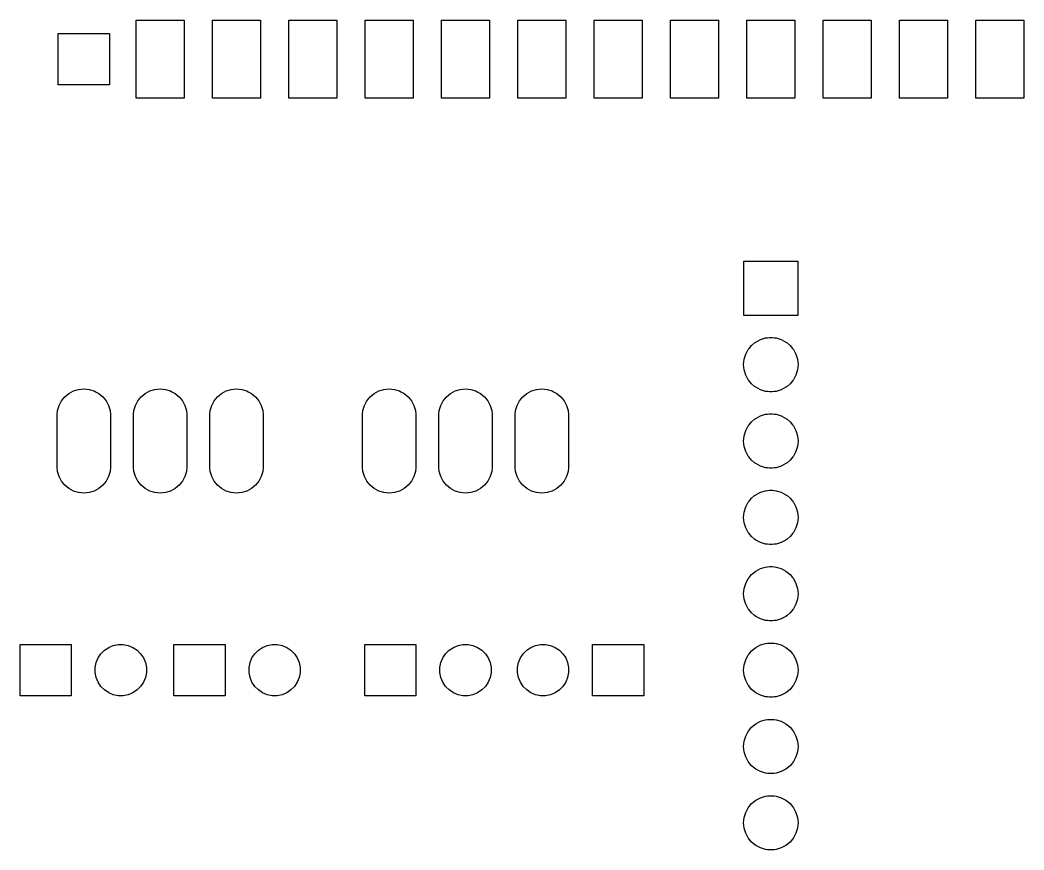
# Model space of a CAD drawing. Extents: x 81 to 148.6, y -133 to -77.2.
# Drawn here: x 81.7 to 115.1, y -132.98 to -105.38 of the extents above; entities that cross this region are included whole.
import ezdxf

# ---------------------------------------------------------------- set-up
doc = ezdxf.new("R2010")
doc.units = 0
doc.header["$MEASUREMENT"] = 0
doc.layers.add('BLACK', color=7, linetype='CONTINUOUS')

msp = doc.modelspace()

# ---------------------------------------------------------------- linework, layer by layer
at = {"layer": 'BLACK', "linetype": 'CONTINUOUS'}
for p, q in [((85.559, -107.981), (85.559, -105.379)), ((85.559, -105.379), (87.161, -105.379)), ((87.161, -105.379), (87.161, -107.981)), ((88.099, -107.981), (88.099, -105.379)), ((88.099, -105.379), (89.701, -105.379)), ((89.701, -105.379), (89.701, -107.981)), ((90.639, -107.981), (90.639, -105.379)), ((90.639, -105.379), (92.241, -105.379)), ((92.241, -105.379), (92.241, -107.981)), ((93.179, -107.981), (93.179, -105.379)), ((93.179, -105.379), (94.781, -105.379)), ((94.781, -105.379), (94.781, -107.981)), ((95.719, -107.981), (95.719, -105.379)), ((95.719, -105.379), (97.321, -105.379)), ((97.321, -105.379), (97.321, -107.981)), ((98.259, -107.981), (98.259, -105.379)), ((98.259, -105.379), (99.861, -105.379)), ((99.861, -105.379), (99.861, -107.981)), ((100.799, -107.981), (100.799, -105.379)), ((100.799, -105.379), (102.401, -105.379)), ((102.401, -105.379), (102.401, -107.981)), ((103.339, -107.981), (103.339, -105.379)), ((103.339, -105.379), (104.941, -105.379)), ((104.941, -105.379), (104.941, -107.981)), ((105.879, -107.981), (105.879, -105.379)), ((105.879, -105.379), (107.481, -105.379)), ((107.481, -105.379), (107.481, -107.981)), ((108.419, -107.981), (108.419, -105.379)), ((108.419, -105.379), (110.021, -105.379)), ((110.021, -105.379), (110.021, -107.981)), ((110.959, -107.981), (110.959, -105.379)), ((110.959, -105.379), (112.561, -105.379)), ((112.561, -105.379), (112.561, -107.981)), ((113.499, -107.981), (113.499, -105.379)), ((113.499, -105.379), (115.101, -105.379)), ((115.101, -105.379), (115.101, -107.981)), ((82.969, -107.531), (82.969, -105.829)), ((82.969, -105.829), (84.671, -105.829)), ((84.671, -105.829), (84.671, -107.531)), ((84.671, -107.531), (82.969, -107.531)), ((87.161, -107.981), (85.559, -107.981)), ((89.701, -107.981), (88.099, -107.981)), ((92.241, -107.981), (90.639, -107.981)), ((94.781, -107.981), (93.179, -107.981)), ((97.321, -107.981), (95.719, -107.981)), ((99.861, -107.981), (98.259, -107.981)), ((102.401, -107.981), (100.799, -107.981)), ((104.941, -107.981), (103.339, -107.981)), ((107.481, -107.981), (105.879, -107.981)), ((110.021, -107.981), (108.419, -107.981)), ((112.561, -107.981), (110.959, -107.981)), ((115.101, -107.981), (113.499, -107.981)), ((105.779, -115.201), (105.779, -113.399)), ((105.779, -113.399), (107.581, -113.399)), ((107.581, -113.399), (107.581, -115.201)), ((107.581, -115.201), (105.779, -115.201)), ((105.957, -116.301), (106.04, -116.2)), ((106.04, -116.2), (106.141, -116.117)), ((106.141, -116.117), (106.177, -116.087)), ((106.177, -116.087), (106.334, -116.004)), ((106.334, -116.004), (106.503, -115.952)), ((106.503, -115.952), (106.57, -115.946)), ((106.57, -115.946), (106.636, -115.939)), ((106.636, -115.939), (106.724, -115.939)), ((106.724, -115.939), (106.79, -115.946)), ((106.79, -115.946), (106.857, -115.952)), ((106.857, -115.952), (107.026, -116.004)), ((107.026, -116.004), (107.183, -116.087)), ((107.183, -116.087), (107.219, -116.117)), ((107.219, -116.117), (107.32, -116.2)), ((107.32, -116.2), (107.403, -116.301)), ((105.792, -116.663), (105.844, -116.494)), ((105.844, -116.494), (105.927, -116.337)), ((105.927, -116.337), (105.957, -116.301)), ((107.403, -116.301), (107.433, -116.337)), ((107.433, -116.337), (107.516, -116.494)), ((107.516, -116.494), (107.568, -116.663)), ((105.775, -116.84), (105.792, -116.663)), ((105.792, -117.017), (105.775, -116.84)), ((107.568, -116.663), (107.585, -116.84)), ((107.585, -116.84), (107.568, -117.017)), ((105.844, -117.186), (105.792, -117.017)), ((105.927, -117.343), (105.844, -117.186)), ((107.516, -117.186), (107.433, -117.343)), ((107.568, -117.017), (107.516, -117.186)), ((105.946, -117.366), (105.927, -117.343)), ((106.04, -117.48), (105.946, -117.366)), ((106.141, -117.563), (106.04, -117.48)), ((106.177, -117.593), (106.141, -117.563)), ((107.219, -117.563), (107.183, -117.593)), ((107.32, -117.48), (107.219, -117.563)), ((107.414, -117.366), (107.32, -117.48)), ((107.433, -117.343), (107.414, -117.366)), ((83.1882, -117.91), (83.3236, -117.799)), ((83.3236, -117.799), (83.4781, -117.716)), ((83.4781, -117.716), (83.6457, -117.665)), ((83.4781, -117.716), (83.4781, -117.716)), ((83.6457, -117.665), (83.82, -117.648)), ((83.82, -117.648), (83.9943, -117.665)), ((83.9943, -117.665), (84.1619, -117.716)), ((84.1619, -117.716), (84.2081, -117.741)), ((84.2081, -117.741), (84.3164, -117.799)), ((84.3164, -117.799), (84.4518, -117.91)), ((85.7282, -117.91), (85.8636, -117.799)), ((85.8636, -117.799), (86.0181, -117.716)), ((86.0181, -117.716), (86.1857, -117.665)), ((86.0181, -117.716), (86.0181, -117.716)), ((86.1857, -117.665), (86.36, -117.648)), ((86.36, -117.648), (86.5343, -117.665)), ((86.5343, -117.665), (86.7019, -117.716)), ((86.7019, -117.716), (86.7481, -117.741)), ((86.7481, -117.741), (86.8564, -117.799)), ((86.8564, -117.799), (86.9918, -117.91)), ((88.2682, -117.91), (88.4036, -117.799)), ((88.4036, -117.799), (88.5581, -117.716)), ((88.5581, -117.716), (88.7257, -117.665)), ((88.5581, -117.716), (88.5581, -117.716)), ((88.7257, -117.665), (88.9, -117.648)), ((88.9, -117.648), (89.0743, -117.665)), ((89.0743, -117.665), (89.2419, -117.716)), ((89.2419, -117.716), (89.2881, -117.741)), ((89.2881, -117.741), (89.3964, -117.799)), ((89.3964, -117.799), (89.5318, -117.91)), ((93.3482, -117.91), (93.4836, -117.799)), ((93.4836, -117.799), (93.6381, -117.716)), ((93.6381, -117.716), (93.8057, -117.665)), ((93.6381, -117.716), (93.6381, -117.716)), ((93.8057, -117.665), (93.98, -117.648)), ((93.98, -117.648), (94.1543, -117.665)), ((94.1543, -117.665), (94.3219, -117.716)), ((94.3219, -117.716), (94.3681, -117.741)), ((94.3681, -117.741), (94.4764, -117.799)), ((94.4764, -117.799), (94.6118, -117.91)), ((95.8882, -117.91), (96.0236, -117.799)), ((96.0236, -117.799), (96.1781, -117.716)), ((96.1781, -117.716), (96.3457, -117.665)), ((96.1781, -117.716), (96.1781, -117.716)), ((96.3457, -117.665), (96.52, -117.648)), ((96.52, -117.648), (96.6943, -117.665)), ((96.6943, -117.665), (96.8619, -117.716)), ((96.8619, -117.716), (96.9081, -117.741)), ((96.9081, -117.741), (97.0164, -117.799)), ((97.0164, -117.799), (97.1518, -117.91)), ((98.4282, -117.91), (98.5636, -117.799)), ((98.5636, -117.799), (98.7181, -117.716)), ((98.7181, -117.716), (98.8857, -117.665)), ((98.7181, -117.716), (98.7181, -117.716)), ((98.8857, -117.665), (99.06, -117.648)), ((99.06, -117.648), (99.2343, -117.665)), ((99.2343, -117.665), (99.4019, -117.716)), ((99.4019, -117.716), (99.4481, -117.741)), ((99.4481, -117.741), (99.5564, -117.799)), ((99.5564, -117.799), (99.6918, -117.91)), ((106.334, -117.676), (106.177, -117.593)), ((106.503, -117.728), (106.334, -117.676)), ((106.57, -117.734), (106.503, -117.728)), ((106.636, -117.741), (106.57, -117.734)), ((106.724, -117.741), (106.636, -117.741)), ((106.79, -117.734), (106.724, -117.741)), ((106.857, -117.728), (106.79, -117.734)), ((107.026, -117.676), (106.857, -117.728)), ((107.183, -117.593), (107.026, -117.676)), ((82.9437, -118.367), (82.9945, -118.2)), ((82.9945, -118.2), (83.0771, -118.045)), ((83.0771, -118.045), (83.1882, -117.91)), ((83.0771, -118.045), (83.0771, -118.045)), ((84.4518, -117.91), (84.5629, -118.045)), ((84.5629, -118.045), (84.6455, -118.2)), ((84.6455, -118.2), (84.6455, -118.2)), ((84.6455, -118.2), (84.6963, -118.367)), ((85.4837, -118.367), (85.5345, -118.2)), ((85.5345, -118.2), (85.6171, -118.045)), ((85.6171, -118.045), (85.7282, -117.91)), ((85.6171, -118.045), (85.6171, -118.045)), ((86.9918, -117.91), (87.1029, -118.045)), ((87.1029, -118.045), (87.1855, -118.2)), ((87.1855, -118.2), (87.1855, -118.2)), ((87.1855, -118.2), (87.2363, -118.367)), ((88.0237, -118.367), (88.0745, -118.2)), ((88.0745, -118.2), (88.1571, -118.045)), ((88.1571, -118.045), (88.2682, -117.91)), ((88.1571, -118.045), (88.1571, -118.045)), ((89.5318, -117.91), (89.6429, -118.045)), ((89.6429, -118.045), (89.7255, -118.2)), ((89.7255, -118.2), (89.7255, -118.2)), ((89.7255, -118.2), (89.7763, -118.367)), ((93.1037, -118.367), (93.1545, -118.2)), ((93.1545, -118.2), (93.2371, -118.045)), ((93.2371, -118.045), (93.3482, -117.91)), ((93.2371, -118.045), (93.2371, -118.045)), ((94.6118, -117.91), (94.7229, -118.045)), ((94.7229, -118.045), (94.8055, -118.2)), ((94.8055, -118.2), (94.8055, -118.2)), ((94.8055, -118.2), (94.8563, -118.367)), ((95.6437, -118.367), (95.6945, -118.2)), ((95.6945, -118.2), (95.7771, -118.045)), ((95.7771, -118.045), (95.8882, -117.91)), ((95.7771, -118.045), (95.7771, -118.045)), ((97.1518, -117.91), (97.2629, -118.045)), ((97.2629, -118.045), (97.3455, -118.2)), ((97.3455, -118.2), (97.3455, -118.2)), ((97.3455, -118.2), (97.3963, -118.367)), ((98.1837, -118.367), (98.2345, -118.2)), ((98.2345, -118.2), (98.3171, -118.045)), ((98.3171, -118.045), (98.4282, -117.91)), ((98.3171, -118.045), (98.3171, -118.045)), ((99.6918, -117.91), (99.8029, -118.045)), ((99.8029, -118.045), (99.8855, -118.2)), ((99.8855, -118.2), (99.8855, -118.2)), ((99.8855, -118.2), (99.9363, -118.367)), ((82.9308, -118.498), (82.9437, -118.367)), ((82.9308, -120.262), (82.9308, -118.498)), ((84.6963, -118.367), (84.7092, -118.498)), ((84.7092, -118.498), (84.7092, -120.262)), ((85.4708, -118.498), (85.4837, -118.367)), ((85.4708, -120.262), (85.4708, -118.498)), ((87.2363, -118.367), (87.2492, -118.498)), ((87.2492, -118.498), (87.2492, -120.262)), ((88.0108, -118.498), (88.0237, -118.367)), ((88.0108, -120.262), (88.0108, -118.498)), ((89.7763, -118.367), (89.7892, -118.498)), ((89.7892, -118.498), (89.7892, -120.262)), ((93.0908, -118.498), (93.1037, -118.367)), ((93.0908, -120.262), (93.0908, -118.498)), ((94.8563, -118.367), (94.8692, -118.498)), ((94.8692, -118.498), (94.8692, -120.262)), ((95.6308, -118.498), (95.6437, -118.367)), ((95.6308, -120.262), (95.6308, -118.498)), ((97.3963, -118.367), (97.4092, -118.498)), ((97.4092, -118.498), (97.4092, -120.262)), ((98.1708, -118.498), (98.1837, -118.367)), ((98.1708, -120.262), (98.1708, -118.498)), ((99.9363, -118.367), (99.9492, -118.498)), ((99.9492, -118.498), (99.9492, -120.262)), ((106.177, -118.627), (106.334, -118.544)), ((106.334, -118.544), (106.503, -118.492)), ((106.503, -118.492), (106.57, -118.486)), ((106.57, -118.486), (106.636, -118.479)), ((106.636, -118.479), (106.724, -118.479)), ((106.724, -118.479), (106.79, -118.486)), ((106.79, -118.486), (106.857, -118.492)), ((106.857, -118.492), (107.026, -118.544)), ((107.026, -118.544), (107.183, -118.627)), ((105.844, -119.034), (105.927, -118.877)), ((105.927, -118.877), (105.957, -118.841)), ((105.957, -118.841), (106.04, -118.74)), ((106.04, -118.74), (106.141, -118.657)), ((106.141, -118.657), (106.177, -118.627)), ((107.183, -118.627), (107.219, -118.657)), ((107.219, -118.657), (107.32, -118.74)), ((107.32, -118.74), (107.403, -118.841)), ((107.403, -118.841), (107.433, -118.877)), ((107.433, -118.877), (107.516, -119.034)), ((105.775, -119.38), (105.792, -119.203)), ((105.792, -119.203), (105.844, -119.034)), ((107.516, -119.034), (107.568, -119.203)), ((107.568, -119.203), (107.585, -119.38)), ((105.792, -119.557), (105.775, -119.38)), ((105.844, -119.726), (105.792, -119.557)), ((107.568, -119.557), (107.516, -119.726)), ((107.585, -119.38), (107.568, -119.557)), ((105.927, -119.883), (105.844, -119.726)), ((105.946, -119.906), (105.927, -119.883)), ((106.04, -120.02), (105.946, -119.906)), ((107.414, -119.906), (107.32, -120.02)), ((107.433, -119.883), (107.414, -119.906)), ((107.516, -119.726), (107.433, -119.883)), ((106.141, -120.103), (106.04, -120.02)), ((106.177, -120.133), (106.141, -120.103)), ((106.334, -120.216), (106.177, -120.133)), ((106.503, -120.268), (106.334, -120.216)), ((107.026, -120.216), (106.857, -120.268)), ((107.183, -120.133), (107.026, -120.216)), ((107.219, -120.103), (107.183, -120.133)), ((107.32, -120.02), (107.219, -120.103)), ((82.9437, -120.393), (82.9308, -120.262)), ((82.9945, -120.56), (82.9437, -120.393)), ((83.0771, -120.715), (82.9945, -120.56)), ((82.9945, -120.56), (82.9945, -120.56)), ((84.6455, -120.56), (84.5629, -120.715)), ((84.6963, -120.393), (84.6455, -120.56)), ((84.6455, -120.56), (84.6455, -120.56)), ((84.7092, -120.262), (84.6963, -120.393)), ((85.4837, -120.393), (85.4708, -120.262)), ((85.5345, -120.56), (85.4837, -120.393)), ((85.6171, -120.715), (85.5345, -120.56)), ((85.5345, -120.56), (85.5345, -120.56)), ((87.1855, -120.56), (87.1029, -120.715)), ((87.2363, -120.393), (87.1855, -120.56)), ((87.1855, -120.56), (87.1855, -120.56)), ((87.2492, -120.262), (87.2363, -120.393)), ((88.0237, -120.393), (88.0108, -120.262)), ((88.0745, -120.56), (88.0237, -120.393)), ((88.1571, -120.715), (88.0745, -120.56)), ((88.0745, -120.56), (88.0745, -120.56)), ((89.7255, -120.56), (89.6429, -120.715)), ((89.7763, -120.393), (89.7255, -120.56)), ((89.7255, -120.56), (89.7255, -120.56)), ((89.7892, -120.262), (89.7763, -120.393)), ((93.1037, -120.393), (93.0908, -120.262)), ((93.1545, -120.56), (93.1037, -120.393)), ((93.2371, -120.715), (93.1545, -120.56)), ((93.1545, -120.56), (93.1545, -120.56)), ((94.8055, -120.56), (94.7229, -120.715)), ((94.8563, -120.393), (94.8055, -120.56)), ((94.8055, -120.56), (94.8055, -120.56)), ((94.8692, -120.262), (94.8563, -120.393)), ((95.6437, -120.393), (95.6308, -120.262)), ((95.6945, -120.56), (95.6437, -120.393)), ((95.7771, -120.715), (95.6945, -120.56)), ((95.6945, -120.56), (95.6945, -120.56)), ((97.3455, -120.56), (97.2629, -120.715)), ((97.3963, -120.393), (97.3455, -120.56)), ((97.3455, -120.56), (97.3455, -120.56)), ((97.4092, -120.262), (97.3963, -120.393)), ((98.1837, -120.393), (98.1708, -120.262)), ((98.2345, -120.56), (98.1837, -120.393)), ((98.3171, -120.715), (98.2345, -120.56)), ((98.2345, -120.56), (98.2345, -120.56)), ((99.8855, -120.56), (99.8029, -120.715)), ((99.9363, -120.393), (99.8855, -120.56)), ((99.8855, -120.56), (99.8855, -120.56)), ((99.9492, -120.262), (99.9363, -120.393)), ((106.57, -120.274), (106.503, -120.268)), ((106.636, -120.281), (106.57, -120.274)), ((106.724, -120.281), (106.636, -120.281)), ((106.79, -120.274), (106.724, -120.281)), ((106.857, -120.268), (106.79, -120.274)), ((83.1882, -120.85), (83.0771, -120.715)), ((83.3236, -120.961), (83.1882, -120.85)), ((84.4518, -120.85), (84.3164, -120.961)), ((84.5629, -120.715), (84.4518, -120.85)), ((85.7282, -120.85), (85.6171, -120.715)), ((85.8636, -120.961), (85.7282, -120.85)), ((86.9918, -120.85), (86.8564, -120.961)), ((87.1029, -120.715), (86.9918, -120.85)), ((88.2682, -120.85), (88.1571, -120.715)), ((88.4036, -120.961), (88.2682, -120.85)), ((89.5318, -120.85), (89.3964, -120.961)), ((89.6429, -120.715), (89.5318, -120.85)), ((93.3482, -120.85), (93.2371, -120.715)), ((93.4836, -120.961), (93.3482, -120.85)), ((94.6118, -120.85), (94.4764, -120.961)), ((94.7229, -120.715), (94.6118, -120.85)), ((95.8882, -120.85), (95.7771, -120.715)), ((96.0236, -120.961), (95.8882, -120.85)), ((97.1518, -120.85), (97.0164, -120.961)), ((97.2629, -120.715), (97.1518, -120.85)), ((98.4282, -120.85), (98.3171, -120.715)), ((98.5636, -120.961), (98.4282, -120.85)), ((99.6918, -120.85), (99.5564, -120.961)), ((99.8029, -120.715), (99.6918, -120.85)), ((83.4781, -121.044), (83.3236, -120.961)), ((83.6457, -121.095), (83.4781, -121.044)), ((83.4781, -121.044), (83.4781, -121.044)), ((83.82, -121.112), (83.6457, -121.095)), ((83.9943, -121.095), (83.82, -121.112)), ((84.1619, -121.044), (83.9943, -121.095)), ((84.3164, -120.961), (84.1619, -121.044)), ((84.1619, -121.044), (84.1619, -121.044)), ((86.0181, -121.044), (85.8636, -120.961)), ((86.1857, -121.095), (86.0181, -121.044)), ((86.0181, -121.044), (86.0181, -121.044)), ((86.36, -121.112), (86.1857, -121.095)), ((86.5343, -121.095), (86.36, -121.112)), ((86.7019, -121.044), (86.5343, -121.095)), ((86.8564, -120.961), (86.7019, -121.044)), ((86.7019, -121.044), (86.7019, -121.044)), ((88.5581, -121.044), (88.4036, -120.961)), ((88.7257, -121.095), (88.5581, -121.044)), ((88.5581, -121.044), (88.5581, -121.044)), ((88.9, -121.112), (88.7257, -121.095)), ((89.0743, -121.095), (88.9, -121.112)), ((89.2419, -121.044), (89.0743, -121.095)), ((89.3964, -120.961), (89.2419, -121.044)), ((89.2419, -121.044), (89.2419, -121.044)), ((93.6381, -121.044), (93.4836, -120.961)), ((93.8057, -121.095), (93.6381, -121.044)), ((93.6381, -121.044), (93.6381, -121.044)), ((93.98, -121.112), (93.8057, -121.095)), ((94.1543, -121.095), (93.98, -121.112)), ((94.3219, -121.044), (94.1543, -121.095)), ((94.4764, -120.961), (94.3219, -121.044)), ((94.3219, -121.044), (94.3219, -121.044)), ((96.1781, -121.044), (96.0236, -120.961)), ((96.3457, -121.095), (96.1781, -121.044)), ((96.1781, -121.044), (96.1781, -121.044)), ((96.52, -121.112), (96.3457, -121.095)), ((96.6943, -121.095), (96.52, -121.112)), ((96.8619, -121.044), (96.6943, -121.095)), ((97.0164, -120.961), (96.8619, -121.044)), ((96.8619, -121.044), (96.8619, -121.044)), ((98.7181, -121.044), (98.5636, -120.961)), ((98.8857, -121.095), (98.7181, -121.044)), ((98.7181, -121.044), (98.7181, -121.044)), ((99.06, -121.112), (98.8857, -121.095)), ((99.2343, -121.095), (99.06, -121.112)), ((99.4019, -121.044), (99.2343, -121.095)), ((99.5564, -120.961), (99.4019, -121.044)), ((99.4019, -121.044), (99.4019, -121.044)), ((106.04, -121.28), (106.141, -121.197)), ((106.141, -121.197), (106.177, -121.167)), ((106.177, -121.167), (106.334, -121.084)), ((106.334, -121.084), (106.503, -121.032)), ((106.503, -121.032), (106.57, -121.026)), ((106.57, -121.026), (106.636, -121.019)), ((106.636, -121.019), (106.724, -121.019)), ((106.724, -121.019), (106.79, -121.026)), ((106.79, -121.026), (106.857, -121.032)), ((106.857, -121.032), (107.026, -121.084)), ((107.026, -121.084), (107.183, -121.167)), ((107.183, -121.167), (107.219, -121.197)), ((107.219, -121.197), (107.32, -121.28)), ((105.792, -121.743), (105.844, -121.574)), ((105.844, -121.574), (105.927, -121.417)), ((105.927, -121.417), (105.957, -121.381)), ((105.957, -121.381), (106.04, -121.28)), ((107.32, -121.28), (107.403, -121.381)), ((107.403, -121.381), (107.433, -121.417)), ((107.433, -121.417), (107.516, -121.574)), ((107.516, -121.574), (107.568, -121.743)), ((105.775, -121.92), (105.792, -121.743)), ((107.568, -121.743), (107.585, -121.92)), ((105.792, -122.097), (105.775, -121.92)), ((105.844, -122.266), (105.792, -122.097)), ((107.568, -122.097), (107.516, -122.266)), ((107.585, -121.92), (107.568, -122.097)), ((105.927, -122.423), (105.844, -122.266)), ((105.946, -122.446), (105.927, -122.423)), ((106.04, -122.56), (105.946, -122.446)), ((106.141, -122.643), (106.04, -122.56)), ((107.32, -122.56), (107.219, -122.643)), ((107.414, -122.446), (107.32, -122.56)), ((107.433, -122.423), (107.414, -122.446)), ((107.516, -122.266), (107.433, -122.423)), ((106.177, -122.673), (106.141, -122.643)), ((106.334, -122.756), (106.177, -122.673)), ((106.503, -122.808), (106.334, -122.756)), ((106.57, -122.814), (106.503, -122.808)), ((106.636, -122.821), (106.57, -122.814)), ((106.724, -122.821), (106.636, -122.821)), ((106.79, -122.814), (106.724, -122.821)), ((106.857, -122.808), (106.79, -122.814)), ((107.026, -122.756), (106.857, -122.808)), ((107.183, -122.673), (107.026, -122.756)), ((107.219, -122.643), (107.183, -122.673)), ((106.334, -123.624), (106.503, -123.572)), ((106.503, -123.572), (106.57, -123.566)), ((106.57, -123.566), (106.636, -123.559)), ((106.636, -123.559), (106.724, -123.559)), ((106.724, -123.559), (106.79, -123.566)), ((106.79, -123.566), (106.857, -123.572)), ((106.857, -123.572), (107.026, -123.624)), ((105.927, -123.957), (105.957, -123.921)), ((105.957, -123.921), (106.04, -123.82)), ((106.04, -123.82), (106.141, -123.737)), ((106.141, -123.737), (106.177, -123.707)), ((106.177, -123.707), (106.334, -123.624)), ((107.026, -123.624), (107.183, -123.707)), ((107.183, -123.707), (107.219, -123.737)), ((107.219, -123.737), (107.32, -123.82)), ((107.32, -123.82), (107.403, -123.921)), ((107.403, -123.921), (107.433, -123.957)), ((105.792, -124.283), (105.844, -124.114)), ((105.844, -124.114), (105.927, -123.957)), ((107.433, -123.957), (107.516, -124.114)), ((107.516, -124.114), (107.568, -124.283)), ((105.775, -124.46), (105.792, -124.283)), ((105.792, -124.637), (105.775, -124.46)), ((107.568, -124.283), (107.585, -124.46)), ((107.585, -124.46), (107.568, -124.637)), ((105.844, -124.806), (105.792, -124.637)), ((105.927, -124.963), (105.844, -124.806)), ((107.516, -124.806), (107.433, -124.963)), ((107.568, -124.637), (107.516, -124.806)), ((105.946, -124.986), (105.927, -124.963)), ((106.04, -125.1), (105.946, -124.986)), ((106.141, -125.183), (106.04, -125.1)), ((106.177, -125.213), (106.141, -125.183)), ((106.334, -125.296), (106.177, -125.213)), ((107.183, -125.213), (107.026, -125.296)), ((107.219, -125.183), (107.183, -125.213)), ((107.32, -125.1), (107.219, -125.183)), ((107.414, -124.986), (107.32, -125.1)), ((107.433, -124.963), (107.414, -124.986)), ((106.503, -125.348), (106.334, -125.296)), ((106.57, -125.354), (106.503, -125.348)), ((106.636, -125.361), (106.57, -125.354)), ((106.724, -125.361), (106.636, -125.361)), ((106.79, -125.354), (106.724, -125.361)), ((106.857, -125.348), (106.79, -125.354)), ((107.026, -125.296), (106.857, -125.348)), ((81.699, -127.851), (81.699, -126.149)), ((81.699, -126.149), (83.401, -126.149)), ((83.401, -126.149), (83.401, -127.851)), ((84.5075, -126.339), (84.6469, -126.246)), ((84.6469, -126.246), (84.8018, -126.182)), ((84.8018, -126.182), (84.9662, -126.149)), ((84.9662, -126.149), (85.1338, -126.149)), ((85.1338, -126.149), (85.2982, -126.182)), ((85.2982, -126.182), (85.4531, -126.246)), ((85.4531, -126.246), (85.5925, -126.339)), ((86.819, -127.851), (86.819, -126.149)), ((86.819, -126.149), (88.521, -126.149)), ((88.521, -126.149), (88.521, -127.851)), ((89.6275, -126.339), (89.7669, -126.246)), ((89.7669, -126.246), (89.9218, -126.182)), ((89.9218, -126.182), (90.0862, -126.149)), ((90.0862, -126.149), (90.2538, -126.149)), ((90.2538, -126.149), (90.4182, -126.182)), ((90.4182, -126.182), (90.5731, -126.246)), ((90.5731, -126.246), (90.7125, -126.339)), ((93.169, -127.851), (93.169, -126.149)), ((93.169, -126.149), (94.871, -126.149)), ((94.871, -126.149), (94.871, -127.851)), ((95.9775, -126.339), (96.1169, -126.246)), ((96.1169, -126.246), (96.2718, -126.182)), ((96.2718, -126.182), (96.4362, -126.149)), ((96.4362, -126.149), (96.6038, -126.149)), ((96.6038, -126.149), (96.7682, -126.182)), ((96.7682, -126.182), (96.9231, -126.246)), ((96.9231, -126.246), (97.0625, -126.339)), ((98.5575, -126.339), (98.6969, -126.246)), ((98.6969, -126.246), (98.8518, -126.182)), ((98.8518, -126.182), (99.0162, -126.149)), ((99.0162, -126.149), (99.1838, -126.149)), ((99.1838, -126.149), (99.3482, -126.182)), ((99.3482, -126.182), (99.5031, -126.246)), ((99.5031, -126.246), (99.6425, -126.339)), ((100.749, -127.851), (100.749, -126.149)), ((100.749, -126.149), (102.451, -126.149)), ((102.451, -126.149), (102.451, -127.851)), ((106.141, -126.277), (106.177, -126.247)), ((106.177, -126.247), (106.334, -126.164)), ((106.334, -126.164), (106.503, -126.112)), ((106.503, -126.112), (106.57, -126.106)), ((106.57, -126.106), (106.636, -126.099)), ((106.636, -126.099), (106.724, -126.099)), ((106.724, -126.099), (106.79, -126.106)), ((106.79, -126.106), (106.857, -126.112)), ((106.857, -126.112), (107.026, -126.164)), ((107.026, -126.164), (107.183, -126.247)), ((107.183, -126.247), (107.219, -126.277)), ((84.2959, -126.597), (84.389, -126.458)), ((84.389, -126.458), (84.5075, -126.339)), ((85.5925, -126.339), (85.711, -126.458)), ((85.711, -126.458), (85.8041, -126.597)), ((89.4159, -126.597), (89.509, -126.458)), ((89.509, -126.458), (89.6275, -126.339)), ((90.7125, -126.339), (90.831, -126.458)), ((90.831, -126.458), (90.9241, -126.597)), ((95.7659, -126.597), (95.859, -126.458)), ((95.859, -126.458), (95.9775, -126.339)), ((97.0625, -126.339), (97.181, -126.458)), ((97.181, -126.458), (97.2741, -126.597)), ((98.3459, -126.597), (98.439, -126.458)), ((98.439, -126.458), (98.5575, -126.339)), ((99.6425, -126.339), (99.761, -126.458)), ((99.761, -126.458), (99.8541, -126.597)), ((105.844, -126.654), (105.927, -126.497)), ((105.927, -126.497), (105.96, -126.458)), ((105.96, -126.458), (106.04, -126.36)), ((106.04, -126.36), (106.141, -126.277)), ((107.219, -126.277), (107.32, -126.36)), ((107.32, -126.36), (107.4, -126.458)), ((107.4, -126.458), (107.433, -126.497)), ((107.433, -126.497), (107.516, -126.654)), ((84.199, -126.916), (84.2317, -126.752)), ((84.199, -127.084), (84.199, -126.916)), ((84.2317, -126.752), (84.2959, -126.597)), ((85.8041, -126.597), (85.8683, -126.752)), ((85.8683, -126.752), (85.901, -126.916)), ((85.901, -126.916), (85.901, -127.084)), ((89.319, -126.916), (89.3517, -126.752)), ((89.319, -127.084), (89.319, -126.916)), ((89.3517, -126.752), (89.4159, -126.597)), ((90.9241, -126.597), (90.9883, -126.752)), ((90.9883, -126.752), (91.021, -126.916)), ((91.021, -126.916), (91.021, -127.084)), ((95.669, -126.916), (95.7017, -126.752)), ((95.669, -127.084), (95.669, -126.916)), ((95.7017, -126.752), (95.7659, -126.597)), ((97.2741, -126.597), (97.3383, -126.752)), ((97.3383, -126.752), (97.371, -126.916)), ((97.371, -126.916), (97.371, -127.084)), ((98.249, -126.916), (98.2817, -126.752)), ((98.249, -127.084), (98.249, -126.916)), ((98.2817, -126.752), (98.3459, -126.597)), ((99.8541, -126.597), (99.9183, -126.752)), ((99.9183, -126.752), (99.951, -126.916)), ((99.951, -126.916), (99.951, -127.084)), ((105.775, -127), (105.792, -126.823)), ((105.792, -126.823), (105.844, -126.654)), ((107.516, -126.654), (107.568, -126.823)), ((107.568, -126.823), (107.585, -127)), ((84.2317, -127.248), (84.199, -127.084)), ((84.2959, -127.403), (84.2317, -127.248)), ((85.8683, -127.248), (85.8041, -127.403)), ((85.901, -127.084), (85.8683, -127.248)), ((89.3517, -127.248), (89.319, -127.084)), ((89.4159, -127.403), (89.3517, -127.248)), ((90.9883, -127.248), (90.9241, -127.403)), ((91.021, -127.084), (90.9883, -127.248)), ((95.7017, -127.248), (95.669, -127.084)), ((95.7659, -127.403), (95.7017, -127.248)), ((97.3383, -127.248), (97.2741, -127.403)), ((97.371, -127.084), (97.3383, -127.248)), ((98.2817, -127.248), (98.249, -127.084)), ((98.3459, -127.403), (98.2817, -127.248)), ((99.9183, -127.248), (99.8541, -127.403)), ((99.951, -127.084), (99.9183, -127.248)), ((105.792, -127.177), (105.775, -127)), ((105.844, -127.346), (105.792, -127.177)), ((107.568, -127.177), (107.516, -127.346)), ((107.585, -127), (107.568, -127.177)), ((84.389, -127.542), (84.2959, -127.403)), ((84.5075, -127.661), (84.389, -127.542)), ((85.711, -127.542), (85.5925, -127.661)), ((85.8041, -127.403), (85.711, -127.542)), ((89.509, -127.542), (89.4159, -127.403)), ((89.6275, -127.661), (89.509, -127.542)), ((90.831, -127.542), (90.7125, -127.661)), ((90.9241, -127.403), (90.831, -127.542)), ((95.859, -127.542), (95.7659, -127.403)), ((95.9775, -127.661), (95.859, -127.542)), ((97.181, -127.542), (97.0625, -127.661)), ((97.2741, -127.403), (97.181, -127.542)), ((98.439, -127.542), (98.3459, -127.403)), ((98.5575, -127.661), (98.439, -127.542)), ((99.761, -127.542), (99.6425, -127.661)), ((99.8541, -127.403), (99.761, -127.542)), ((105.927, -127.503), (105.844, -127.346)), ((105.946, -127.526), (105.927, -127.503)), ((106.04, -127.64), (105.946, -127.526)), ((107.414, -127.526), (107.32, -127.64)), ((107.433, -127.503), (107.414, -127.526)), ((107.516, -127.346), (107.433, -127.503)), ((83.401, -127.851), (81.699, -127.851)), ((84.6469, -127.754), (84.5075, -127.661)), ((84.8018, -127.818), (84.6469, -127.754)), ((84.9662, -127.851), (84.8018, -127.818)), ((85.1338, -127.851), (84.9662, -127.851)), ((85.2982, -127.818), (85.1338, -127.851)), ((85.4531, -127.754), (85.2982, -127.818)), ((85.5925, -127.661), (85.4531, -127.754)), ((88.521, -127.851), (86.819, -127.851)), ((89.7669, -127.754), (89.6275, -127.661)), ((89.9218, -127.818), (89.7669, -127.754)), ((90.0862, -127.851), (89.9218, -127.818)), ((90.2538, -127.851), (90.0862, -127.851)), ((90.4182, -127.818), (90.2538, -127.851)), ((90.5731, -127.754), (90.4182, -127.818)), ((90.7125, -127.661), (90.5731, -127.754)), ((94.871, -127.851), (93.169, -127.851)), ((96.1169, -127.754), (95.9775, -127.661)), ((96.2718, -127.818), (96.1169, -127.754)), ((96.4362, -127.851), (96.2718, -127.818)), ((96.6038, -127.851), (96.4362, -127.851)), ((96.7682, -127.818), (96.6038, -127.851)), ((96.9231, -127.754), (96.7682, -127.818)), ((97.0625, -127.661), (96.9231, -127.754)), ((98.6969, -127.754), (98.5575, -127.661)), ((98.8518, -127.818), (98.6969, -127.754)), ((99.0162, -127.851), (98.8518, -127.818)), ((99.1838, -127.851), (99.0162, -127.851)), ((99.3482, -127.818), (99.1838, -127.851)), ((99.5031, -127.754), (99.3482, -127.818)), ((99.6425, -127.661), (99.5031, -127.754)), ((102.451, -127.851), (100.749, -127.851)), ((106.141, -127.723), (106.04, -127.64)), ((106.177, -127.753), (106.141, -127.723)), ((106.334, -127.836), (106.177, -127.753)), ((106.503, -127.888), (106.334, -127.836)), ((106.57, -127.894), (106.503, -127.888)), ((106.636, -127.901), (106.57, -127.894)), ((106.724, -127.901), (106.636, -127.901)), ((106.79, -127.894), (106.724, -127.901)), ((106.857, -127.888), (106.79, -127.894)), ((107.026, -127.836), (106.857, -127.888)), ((107.183, -127.753), (107.026, -127.836)), ((107.219, -127.723), (107.183, -127.753)), ((107.32, -127.64), (107.219, -127.723)), ((105.957, -129.001), (106.04, -128.9)), ((106.04, -128.9), (106.141, -128.817)), ((106.141, -128.817), (106.177, -128.787)), ((106.177, -128.787), (106.334, -128.704)), ((106.334, -128.704), (106.503, -128.652)), ((106.503, -128.652), (106.57, -128.646)), ((106.57, -128.646), (106.636, -128.639)), ((106.636, -128.639), (106.724, -128.639)), ((106.724, -128.639), (106.79, -128.646)), ((106.79, -128.646), (106.857, -128.652)), ((106.857, -128.652), (107.026, -128.704)), ((107.026, -128.704), (107.183, -128.787)), ((107.183, -128.787), (107.219, -128.817)), ((107.219, -128.817), (107.32, -128.9)), ((107.32, -128.9), (107.403, -129.001)), ((105.792, -129.363), (105.844, -129.194)), ((105.844, -129.194), (105.927, -129.037)), ((105.927, -129.037), (105.957, -129.001)), ((107.403, -129.001), (107.433, -129.037)), ((107.433, -129.037), (107.516, -129.194)), ((107.516, -129.194), (107.568, -129.363)), ((105.775, -129.54), (105.792, -129.363)), ((105.792, -129.717), (105.775, -129.54)), ((107.568, -129.363), (107.585, -129.54)), ((107.585, -129.54), (107.568, -129.717)), ((105.844, -129.886), (105.792, -129.717)), ((105.927, -130.043), (105.844, -129.886)), ((107.516, -129.886), (107.433, -130.043)), ((107.568, -129.717), (107.516, -129.886)), ((105.957, -130.079), (105.927, -130.043)), ((106.04, -130.18), (105.957, -130.079)), ((106.141, -130.263), (106.04, -130.18)), ((106.177, -130.293), (106.141, -130.263)), ((107.219, -130.263), (107.183, -130.293)), ((107.32, -130.18), (107.219, -130.263)), ((107.403, -130.079), (107.32, -130.18)), ((107.433, -130.043), (107.403, -130.079)), ((106.334, -130.376), (106.177, -130.293)), ((106.503, -130.428), (106.334, -130.376)), ((106.57, -130.434), (106.503, -130.428)), ((106.636, -130.441), (106.57, -130.434)), ((106.724, -130.441), (106.636, -130.441)), ((106.79, -130.434), (106.724, -130.441)), ((106.857, -130.428), (106.79, -130.434)), ((107.026, -130.376), (106.857, -130.428)), ((107.183, -130.293), (107.026, -130.376)), ((106.177, -131.327), (106.334, -131.244)), ((106.334, -131.244), (106.503, -131.192)), ((106.503, -131.192), (106.57, -131.186)), ((106.57, -131.186), (106.636, -131.179)), ((106.636, -131.179), (106.724, -131.179)), ((106.724, -131.179), (106.79, -131.186)), ((106.79, -131.186), (106.857, -131.192)), ((106.857, -131.192), (107.026, -131.244)), ((107.026, -131.244), (107.183, -131.327)), ((105.844, -131.734), (105.927, -131.577)), ((105.927, -131.577), (105.957, -131.541)), ((105.957, -131.541), (106.04, -131.44)), ((106.04, -131.44), (106.141, -131.357)), ((106.141, -131.357), (106.177, -131.327)), ((107.183, -131.327), (107.219, -131.357)), ((107.219, -131.357), (107.32, -131.44)), ((107.32, -131.44), (107.403, -131.541)), ((107.403, -131.541), (107.433, -131.577)), ((107.433, -131.577), (107.516, -131.734)), ((105.775, -132.08), (105.792, -131.903)), ((105.792, -131.903), (105.844, -131.734)), ((107.516, -131.734), (107.568, -131.903)), ((107.568, -131.903), (107.585, -132.08)), ((105.792, -132.257), (105.775, -132.08)), ((105.844, -132.426), (105.792, -132.257)), ((107.568, -132.257), (107.516, -132.426)), ((107.585, -132.08), (107.568, -132.257)), ((105.927, -132.583), (105.844, -132.426)), ((105.957, -132.619), (105.927, -132.583)), ((107.433, -132.583), (107.403, -132.619)), ((107.516, -132.426), (107.433, -132.583)), ((106.04, -132.72), (105.957, -132.619)), ((106.141, -132.803), (106.04, -132.72)), ((106.177, -132.833), (106.141, -132.803)), ((106.334, -132.916), (106.177, -132.833)), ((106.503, -132.968), (106.334, -132.916)), ((107.026, -132.916), (106.857, -132.968)), ((107.183, -132.833), (107.026, -132.916)), ((107.219, -132.803), (107.183, -132.833)), ((107.32, -132.72), (107.219, -132.803)), ((107.403, -132.619), (107.32, -132.72)), ((106.57, -132.974), (106.503, -132.968)), ((106.636, -132.981), (106.57, -132.974)), ((106.724, -132.981), (106.636, -132.981)), ((106.79, -132.974), (106.724, -132.981)), ((106.857, -132.968), (106.79, -132.974))]:
    msp.add_line(p, q, dxfattribs=at)

doc.saveas('drawing.dxf')
